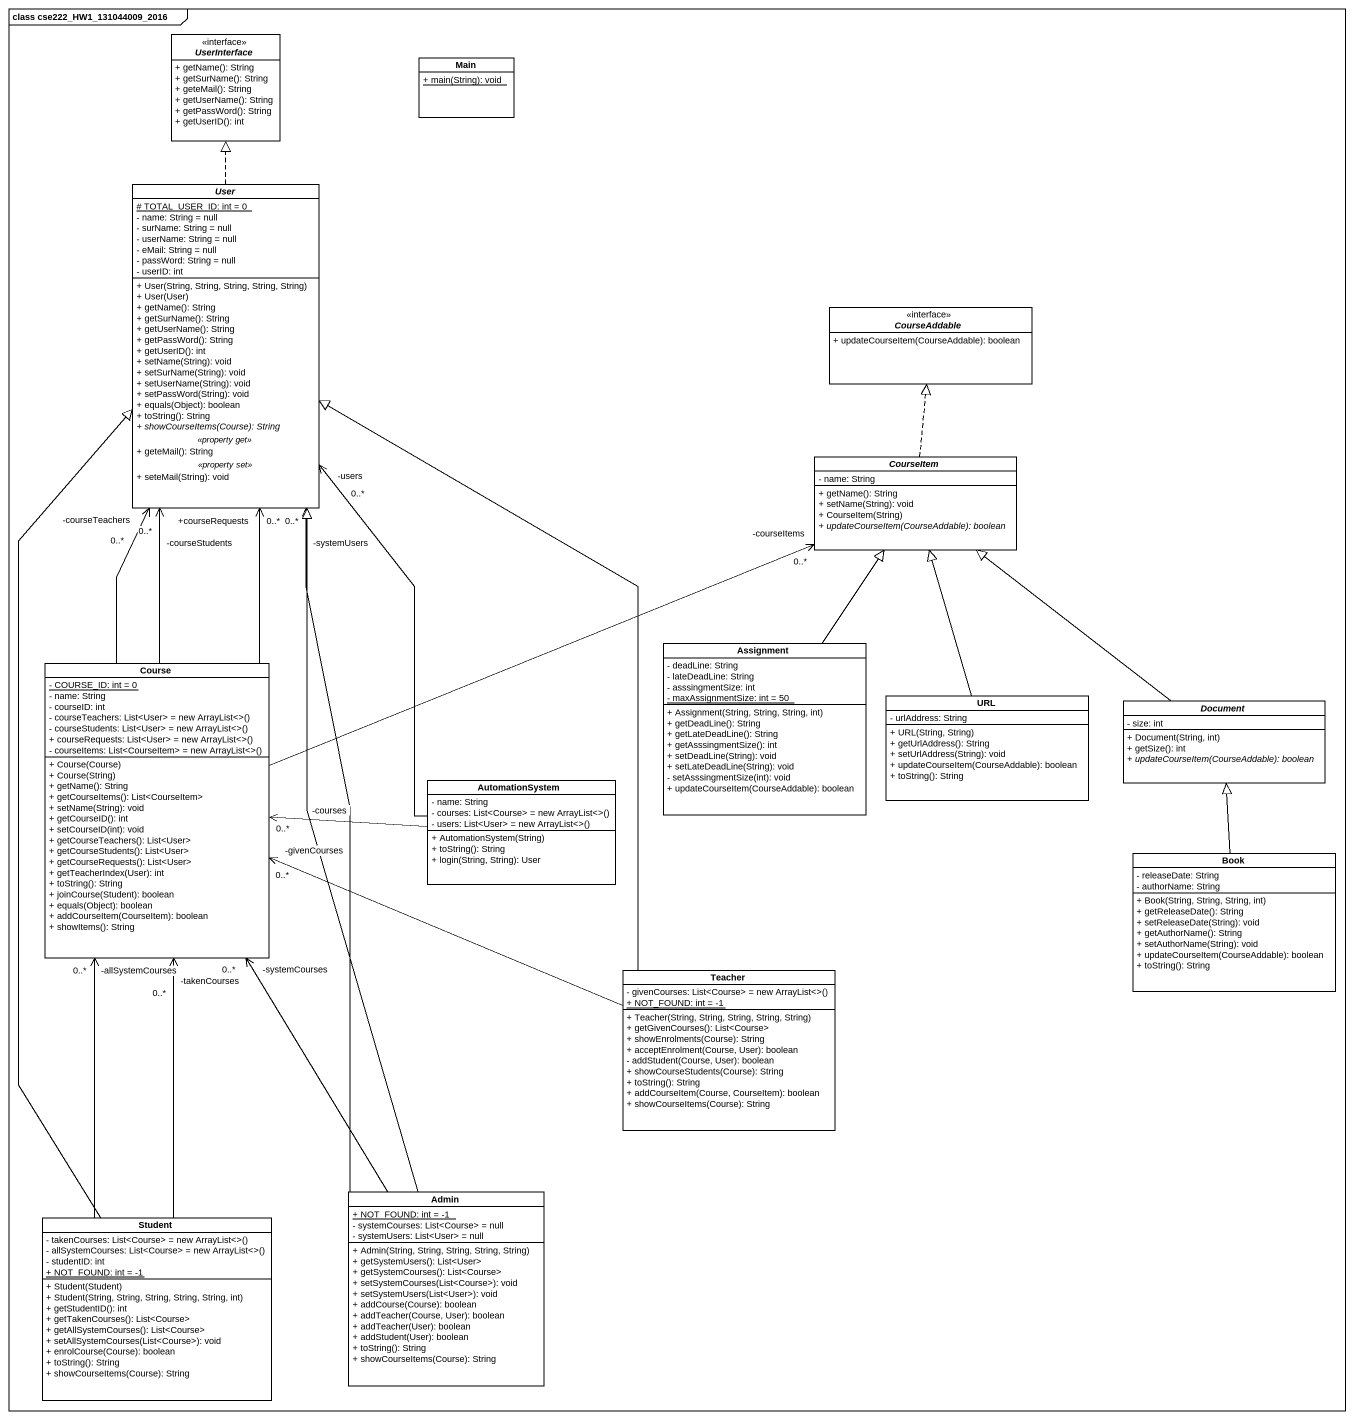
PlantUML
@startuml
mainframe class cse222_HW1_131044009_2016
hide circle
hide empty members
skinparam classAttributeIconSize 0
interface UserInterface <<interface>> {
  + getName(): String
  + getSurName(): String
  + geteMail(): String
  + getUserName(): String
  + getPassWord(): String
  + getUserID(): int
}
class Main {
  {static} + main(String): void
}
abstract class User {
  {static} # TOTAL_USER_ID: int = 0
  - name: String = null
  - surName: String = null
  - userName: String = null
  - eMail: String = null
  - passWord: String = null
  - userID: int
  --
  + User(String, String, String, String, String)
  + User(User)
  + getName(): String
  + getSurName(): String
  + getUserName(): String
  + getPassWord(): String
  + getUserID(): int
  + setName(String): void
  + setSurName(String): void
  + setUserName(String): void
  + setPassWord(String): void
  + equals(Object): boolean
  + toString(): String
  {abstract} + showCourseItems(Course): String
  .. <<property get>> ..
  + geteMail(): String
  .. <<property set>> ..
  + seteMail(String): void
}
interface CourseAddable <<interface>> {
  + updateCourseItem(CourseAddable): boolean
}
abstract class CourseItem {
  - name: String
  + getName(): String
  + setName(String): void
  + CourseItem(String)
  {abstract} + updateCourseItem(CourseAddable): boolean
}
class Course {
  {static} - COURSE_ID: int = 0
  - name: String
  - courseID: int
  {field} - courseTeachers: List<User> = new ArrayList<>()
  {field} - courseStudents: List<User> = new ArrayList<>()
  {field} + courseRequests: List<User> = new ArrayList<>()
  {field} - courseItems: List<CourseItem> = new ArrayList<>()
  + Course(Course)
  + Course(String)
  + getName(): String
  + getCourseItems(): List<CourseItem>
  + setName(String): void
  + getCourseID(): int
  + setCourseID(int): void
  + getCourseTeachers(): List<User>
  + getCourseStudents(): List<User>
  + getCourseRequests(): List<User>
  + getTeacherIndex(User): int
  + toString(): String
  + joinCourse(Student): boolean
  + equals(Object): boolean
  + addCourseItem(CourseItem): boolean
  + showItems(): String
}
class Assignment {
  - deadLine: String
  - lateDeadLine: String
  - asssingmentSize: int
  {static} - maxAssignmentSize: int = 50
  + Assignment(String, String, String, int)
  + getDeadLine(): String
  + getLateDeadLine(): String
  + getAsssingmentSize(): int
  + setDeadLine(String): void
  + setLateDeadLine(String): void
  - setAsssingmentSize(int): void
  + updateCourseItem(CourseAddable): boolean
}
class URL {
  - urlAddress: String
  + URL(String, String)
  + getUrlAddress(): String
  + setUrlAddress(String): void
  + updateCourseItem(CourseAddable): boolean
  + toString(): String
}
abstract class Document {
  - size: int
  + Document(String, int)
  + getSize(): int
  {abstract} + updateCourseItem(CourseAddable): boolean
}
class AutomationSystem {
  - name: String
  {field} - courses: List<Course> = new ArrayList<>()
  {field} - users: List<User> = new ArrayList<>()
  + AutomationSystem(String)
  + toString(): String
  + login(String, String): User
}
class Book {
  - releaseDate: String
  - authorName: String
  + Book(String, String, String, int)
  + getReleaseDate(): String
  + setReleaseDate(String): void
  + getAuthorName(): String
  + setAuthorName(String): void
  + updateCourseItem(CourseAddable): boolean
  + toString(): String
}
class Teacher {
  {field} - givenCourses: List<Course> = new ArrayList<>()
  {static} + NOT_FOUND: int = -1
  + Teacher(String, String, String, String, String)
  + getGivenCourses(): List<Course>
  + showEnrolments(Course): String
  + acceptEnrolment(Course, User): boolean
  - addStudent(Course, User): boolean
  + showCourseStudents(Course): String
  + toString(): String
  + addCourseItem(Course, CourseItem): boolean
  + showCourseItems(Course): String
}
class Student {
  {field} - takenCourses: List<Course> = new ArrayList<>()
  {field} - allSystemCourses: List<Course> = new ArrayList<>()
  - studentID: int
  {static} + NOT_FOUND: int = -1
  + Student(Student)
  + Student(String, String, String, String, String, int)
  + getStudentID(): int
  + getTakenCourses(): List<Course>
  + getAllSystemCourses(): List<Course>
  + setAllSystemCourses(List<Course>): void
  + enrolCourse(Course): boolean
  + toString(): String
  + showCourseItems(Course): String
}
class Admin {
  {static} + NOT_FOUND: int = -1
  - systemCourses: List<Course> = null
  - systemUsers: List<User> = null
  + Admin(String, String, String, String, String)
  + getSystemUsers(): List<User>
  + getSystemCourses(): List<Course>
  + setSystemCourses(List<Course>): void
  + setSystemUsers(List<User>): void
  + addCourse(Course): boolean
  + addTeacher(Course, User): boolean
  + addTeacher(User): boolean
  + addStudent(User): boolean
  + toString(): String
  + showCourseItems(Course): String
}
User .up.|> UserInterface
CourseItem .up.|> CourseAddable
Course -up-> "+courseRequests\n0..*" User
Course -up-> "-courseStudents\n0..*" User
Course -up-> "-courseTeachers\n0..*" User
Course -right-> "-courseItems\n0..*" CourseItem
Assignment -up-|> CourseItem
URL -up-|> CourseItem
Document -up-|> CourseItem
AutomationSystem -up-> "-users\n0..*" User
AutomationSystem -left-> "-courses\n0..*" Course
Book -up-|> Document
Teacher -up-|> User
Teacher -left-> "-givenCourses\n0..*" Course
Student -up-|> User
Student -up-> "-allSystemCourses\n0..*" Course
Student -up-> "-takenCourses\n0..*" Course
Admin -up-> "-systemUsers\n0..*" User
Admin -up-|> User
Admin -up-> "-systemCourses\n0..*" Course
@enduml
